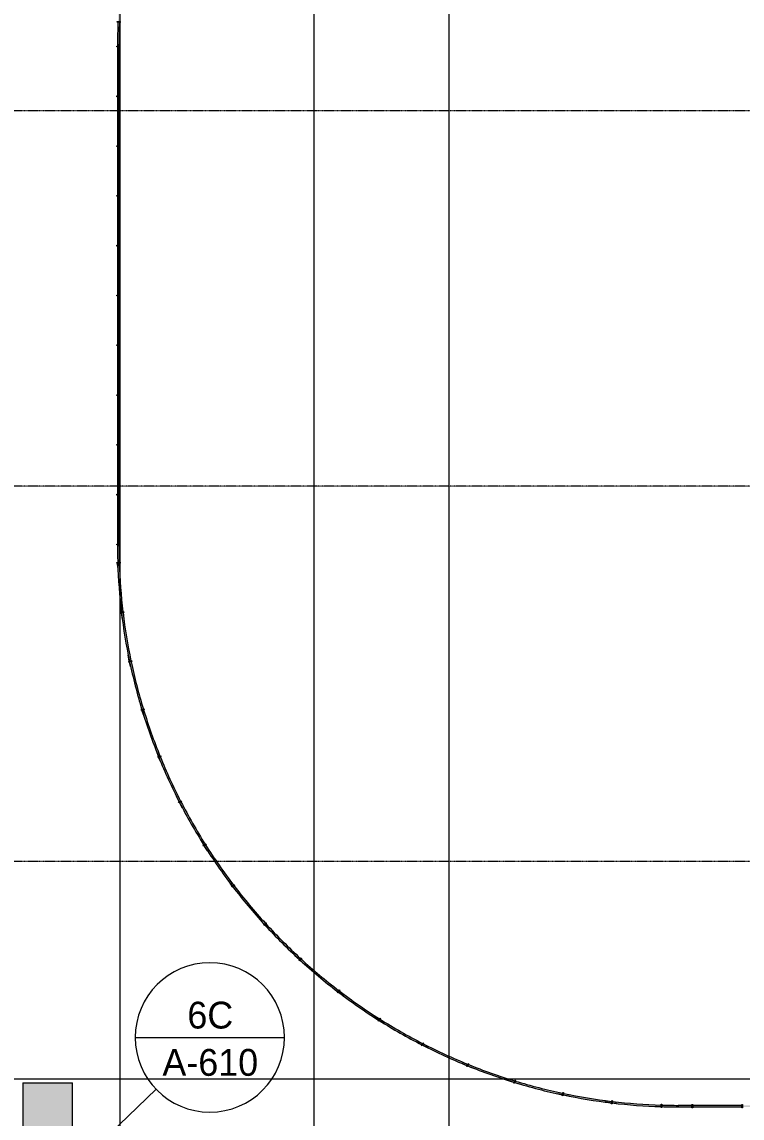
# Model space of a CAD drawing. Header units: inches. Extents: x 21290 to 26948, y -23522 to -20083.
# Drawn here: x 22811 to 23274, y -22274 to -21569 of the extents above; entities that cross this region are included whole.
import ezdxf

# ---------------------------------------------------------------- set-up
doc = ezdxf.new("R2010")
doc.units = ezdxf.units.IN
doc.header["$MEASUREMENT"] = 0
doc.linetypes.add('Grid Line 1_2_', pattern=[0.875, 0.5, -0.125, 0.125, -0.125])
for name, color, linetype, lineweight in [('A-ANNO-SYMB', 150, 'Continuous', 9), ('A-FLOR-HRAL', 11, 'Continuous', 9), ('G-ANNO-SYMB', 111, 'Continuous', 9), ('M-HVAC-DUCT', 70, 'Continuous', 9), ('S-GRID', 1, 'Continuous', 9)]:
    doc.layers.add(name, color=color, linetype=linetype, lineweight=lineweight)
doc.styles.add('Century Gothic', font='GOTHIC.TTF', dxfattribs={"height": 17.245342})

# ---------------------------------------------------------------- blocks, each defined once
blk = doc.blocks.new('Railing - 2_ x 1_2_-939656-Roof Low')
at = {"layer": 'A-FLOR-HRAL'}
blk.add_hatch(color=256, dxfattribs=at).paths.add_polyline_path([(1, -0.25), (1, 0.25), (-1, 0.17), (-1, -0.25)], flags=0)
for p, q in [((-1, 0.25), (1, 0.25)), ((-1, -0.25), (-1, 0.25)), ((1, 0.25), (1, -0.25)), ((1, -0.25), (-1, -0.25))]:
    blk.add_line(p, q, dxfattribs=at)
blk = doc.blocks.new('Railing - 2_ 8_-939652-Roof Low')
at = {"layer": 'A-FLOR-HRAL'}
h = blk.add_hatch(color=256, dxfattribs=at)
h.paths.add_polyline_path([(0.26, -15.77), (0.26, -13.06), (0.11, -15.77)], flags=0)
h.paths.add_polyline_path([(0.26, 12.88), (0.26, 15.77), (0.12, 15.75), (0.24, 13.61)], flags=0)
for p, q in [((0.26, 15.77), (0.26, 12.88)), ((0.26, -13.06), (0.26, -15.77))]:
    blk.add_line(p, q, dxfattribs=at)
blk = doc.blocks.new('Railing - 2_ 8_-V1-Roof Low')
at = {"layer": 'A-FLOR-HRAL'}
h = blk.add_hatch(color=256, dxfattribs=at)
h.paths.add_polyline_path([(0.26, -15.77), (0.2, -13.05), (0.1, -15.76)], flags=0)
h.paths.add_polyline_path([(0.26, 11.53), (0.26, 15.77), (0.11, 15.7), (0.12, 15.28)], flags=0)
for p, q in [((0.26, 15.77), (0.26, 11.53)), ((0.26, -11.64), (0.26, -15.77))]:
    blk.add_line(p, q, dxfattribs=at)
blk = doc.blocks.new('Railing - 2_ 8_-V2-Roof Low')
at = {"layer": 'A-FLOR-HRAL'}
h = blk.add_hatch(color=256, dxfattribs=at)
h.paths.add_polyline_path([(0.26, -15.77), (0.21, -14.48), (0.18, -15.77)], flags=0)
h.paths.add_polyline_path([(0.26, 12.79), (0.26, 15.77), (0.1, 15.76), (0.11, 15.65)], flags=0)
for p, q in [((0.26, 15.77), (0.26, 12.79)), ((0.26, -12.28), (0.26, -15.77))]:
    blk.add_line(p, q, dxfattribs=at)
blk = doc.blocks.new('Railing - 2_ 8_-V3-Roof Low')
at = {"layer": 'A-FLOR-HRAL'}
h = blk.add_hatch(color=256, dxfattribs=at)
h.paths.add_polyline_path([(0.26, -15.77), (0.26, -11.96), (0.1, -15.76)], flags=0)
h.paths.add_polyline_path([(0.26, 11.48), (0.26, 15.77), (0.13, 15.77), (0.17, 14.42)], flags=0)
for p, q in [((0.26, 15.77), (0.26, 11.48)), ((0.26, -11.96), (0.26, -15.77))]:
    blk.add_line(p, q, dxfattribs=at)
blk = doc.blocks.new('Railing - 2_ 8_-V4-Roof Low')
at = {"layer": 'A-FLOR-HRAL'}
h = blk.add_hatch(color=256, dxfattribs=at)
h.paths.add_polyline_path([(0.26, -15.77), (0.17, -14.74), (0.15, -15.77)], flags=0)
h.paths.add_polyline_path([(0.26, 12.28), (0.26, 15.77), (0.1, 15.76), (0.11, 15.54)], flags=0)
for p, q in [((0.26, 15.77), (0.26, 12.28)), ((0.26, -11.64), (0.26, -15.77))]:
    blk.add_line(p, q, dxfattribs=at)
blk = doc.blocks.new('Railing - 2_ 8_-V5-Roof Low')
at = {"layer": 'A-FLOR-HRAL'}
h = blk.add_hatch(color=256, dxfattribs=at)
h.paths.add_polyline_path([(0.26, -15.77), (0.26, -12.4), (0.1, -15.76)], flags=0)
h.paths.add_polyline_path([(0.26, 11.75), (0.17, 15.77), (0.15, 15.77), (0.2, 13.92)], flags=0)
for p, q in [((0.26, 15.77), (0.26, 11.75)), ((0.26, -12.4), (0.26, -15.77))]:
    blk.add_line(p, q, dxfattribs=at)
blk = doc.blocks.new('Railing - 2_ 8_-V6-Roof Low')
at = {"layer": 'A-FLOR-HRAL'}
h = blk.add_hatch(color=256, dxfattribs=at)
h.paths.add_polyline_path([(0.26, -15.77), (0.26, -11.47), (0.12, -15.77)], flags=0)
h.paths.add_polyline_path([(0.26, 11.87), (0.26, 15.77), (0.1, 15.76), (0.19, 13.5)], flags=0)
for p, q in [((0.26, 15.77), (0.26, 11.87)), ((0.26, -11.47), (0.26, -15.77))]:
    blk.add_line(p, q, dxfattribs=at)
blk = doc.blocks.new('Railing - 2_ 8_-V7-Roof Low')
at = {"layer": 'A-FLOR-HRAL'}
h = blk.add_hatch(color=256, dxfattribs=at)
h.paths.add_polyline_path([(0.26, -15.77), (0.23, -13.38), (0.11, -15.77)], flags=0)
h.paths.add_polyline_path([(0.26, 12.55), (0.26, 15.77), (0.13, 15.77), (0.25, 12.78)], flags=0)
for p, q in [((0.26, 15.77), (0.26, 12.55)), ((0.26, -12.92), (0.26, -15.77))]:
    blk.add_line(p, q, dxfattribs=at)
blk = doc.blocks.new('Railing - 2_ 8_-V8-Roof Low')
at = {"layer": 'A-FLOR-HRAL'}
h = blk.add_hatch(color=256, dxfattribs=at)
h.paths.add_polyline_path([(0.26, -15.77), (0.26, -11.58), (0.1, -15.76)], flags=0)
h.paths.add_polyline_path([(0.26, 11.58), (0.26, 15.77), (0.1, 15.76), (0.16, 14.2)], flags=0)
for p, q in [((0.26, 15.77), (0.26, 11.58)), ((0.26, -11.58), (0.26, -15.77))]:
    blk.add_line(p, q, dxfattribs=at)
blk = doc.blocks.new('Railing - 2_ 8_-V9-Roof Low')
at = {"layer": 'A-FLOR-HRAL'}
h = blk.add_hatch(color=256, dxfattribs=at)
h.paths.add_polyline_path([(0.26, -15.77), (0.18, -14.8), (0.13, -15.77)], flags=0)
h.paths.add_polyline_path([(0.26, 12.92), (0.26, 15.77), (0.11, 15.77), (0.23, 13.38)], flags=0)
for p, q in [((0.26, 15.77), (0.26, 12.92)), ((0.26, -12.55), (0.26, -15.77))]:
    blk.add_line(p, q, dxfattribs=at)
blk = doc.blocks.new('Railing - 2_ 8_-V10-Roof Low')
at = {"layer": 'A-FLOR-HRAL'}
h = blk.add_hatch(color=256, dxfattribs=at)
h.paths.add_polyline_path([(0.26, -15.77), (0.26, -11.87), (0.1, -15.76)], flags=0)
h.paths.add_polyline_path([(0.26, 11.47), (0.26, 15.77), (0.12, 15.77), (0.16, 14.66)], flags=0)
for p, q in [((0.26, 15.77), (0.26, 11.47)), ((0.26, -11.87), (0.26, -15.77))]:
    blk.add_line(p, q, dxfattribs=at)
blk = doc.blocks.new('Railing - 2_ 8_-V11-Roof Low')
at = {"layer": 'A-FLOR-HRAL'}
h = blk.add_hatch(color=256, dxfattribs=at)
h.paths.add_polyline_path([(0.26, -15.77), (0.2, -13.92), (0.17, -15.77)], flags=0)
h.paths.add_polyline_path([(0.26, 12.4), (0.26, 15.77), (0.1, 15.76), (0.14, 14.85)], flags=0)
for p, q in [((0.26, 15.77), (0.26, 12.4)), ((0.26, -11.75), (0.26, -15.77))]:
    blk.add_line(p, q, dxfattribs=at)
blk = doc.blocks.new('Railing - 2_ 8_-V12-Roof Low')
at = {"layer": 'A-FLOR-HRAL'}
h = blk.add_hatch(color=256, dxfattribs=at)
h.paths.add_polyline_path([(0.26, -15.77), (0.26, -12.28), (0.1, -15.76)], flags=0)
h.paths.add_polyline_path([(0.26, 11.64), (0.26, 15.77), (0.15, 15.73), (0.17, 15.01)], flags=0)
for p, q in [((0.26, 15.77), (0.26, 11.64)), ((0.26, -12.28), (0.26, -15.77))]:
    blk.add_line(p, q, dxfattribs=at)
blk = doc.blocks.new('Railing - 2_ 8_-V13-Roof Low')
at = {"layer": 'A-FLOR-HRAL'}
h = blk.add_hatch(color=256, dxfattribs=at)
h.paths.add_polyline_path([(0.26, -15.77), (0.26, -11.48), (0.13, -15.77)], flags=0)
h.paths.add_polyline_path([(0.26, 11.96), (0.26, 15.77), (0.1, 15.76), (0.12, 15.18)], flags=0)
for p, q in [((0.26, 15.77), (0.26, 11.96)), ((0.26, -11.48), (0.26, -15.77))]:
    blk.add_line(p, q, dxfattribs=at)
blk = doc.blocks.new('Railing - 2_ 8_-V14-Roof Low')
at = {"layer": 'A-FLOR-HRAL'}
h = blk.add_hatch(color=256, dxfattribs=at)
h.paths.add_polyline_path([(0.26, -15.77), (0.26, -12.79), (0.1, -15.76)], flags=0)
h.paths.add_polyline_path([(0.26, 12.28), (0.18, 15.77), (0.13, 15.77), (0.22, 14.18)], flags=0)
for p, q in [((0.26, 15.77), (0.26, 12.28)), ((0.26, -12.79), (0.26, -15.77))]:
    blk.add_line(p, q, dxfattribs=at)
blk = doc.blocks.new('Railing - 2_ 8_-V15-Roof Low')
at = {"layer": 'A-FLOR-HRAL'}
h = blk.add_hatch(color=256, dxfattribs=at)
h.paths.add_polyline_path([(0.26, -15.77), (0.26, -11.53), (0.11, -15.77)], flags=0)
h.paths.add_polyline_path([(0.26, 11.64), (0.26, 15.77), (0.1, 15.76), (0.25, 11.94)], flags=0)
for p, q in [((0.26, 15.77), (0.26, 11.64)), ((0.26, -11.53), (0.26, -15.77))]:
    blk.add_line(p, q, dxfattribs=at)
blk = doc.blocks.new('Railing - 2_ 8_-V16-Roof Low')
at = {"layer": 'A-FLOR-HRAL'}
h = blk.add_hatch(color=256, dxfattribs=at)
h.paths.add_polyline_path([(0.26, -15.77), (0.24, -13.64), (0.12, -15.77)], flags=0)
h.paths.add_polyline_path([(0.26, 13.06), (0.26, 15.77), (0.11, 15.77), (0.12, 15.59)], flags=0)
for p, q in [((0.26, 15.77), (0.26, 13.06)), ((0.26, -12.88), (0.26, -15.77))]:
    blk.add_line(p, q, dxfattribs=at)
blk = doc.blocks.new('Railing - Railing-939582-Roof Low')
at = {"layer": 'A-FLOR-HRAL'}
h = blk.add_hatch(color=256, dxfattribs=at)
h.paths.add_polyline_path([(22872.76, -21584.05), (22873.76, -21584.05), (22873.98, -21569.49), (22873.07, -21569.52), (22873, -21570.7)], flags=0)
h.paths.add_polyline_path([(22874.1, -21569), (22874.74, -21557.41), (22875.98, -21544.13), (22876.82, -21537.68), (22875.83, -21537.55), (22874.98, -21544.08), (22873.74, -21557.37), (22873.1, -21568.96), (22873.97, -21568.99)], flags=0)
h.paths.add_polyline_path([(22876.89, -21537.18), (22877.71, -21530.91), (22879.92, -21517.76), (22882.31, -21506.21), (22881.33, -21505.99), (22878.92, -21517.67), (22876.7, -21530.84), (22875.89, -21537.05), (22876.36, -21537.11)], flags=0)
h.paths.add_polyline_path([(22882.41, -21505.72), (22882.62, -21504.7), (22885.81, -21491.75), (22889.47, -21478.93), (22890.63, -21475.37), (22889.68, -21475.07), (22888.46, -21478.79), (22884.8, -21491.63), (22881.43, -21505.5), (22881.5, -21505.52)], flags=0)
h.paths.add_polyline_path([(22890.78, -21474.89), (22893.61, -21466.25), (22898.21, -21453.73), (22901.63, -21445.39), (22900.71, -21445), (22897.2, -21453.56), (22892.6, -21466.1), (22889.83, -21474.59), (22890.48, -21474.8)], flags=0)
h.paths.add_polyline_path([(22901.82, -21444.92), (22903.27, -21441.4), (22908.79, -21429.26), (22915.15, -21416.44), (22914.34, -21416.01), (22913.74, -21417.11), (22907.78, -21429.05), (22902.24, -21441.27), (22900.9, -21444.54), (22901.15, -21444.64)], flags=0)
h.paths.add_polyline_path([(22915.46, -21416.04), (22921.16, -21405.63), (22927.99, -21394.18), (22931.39, -21388.93), (22930.55, -21388.39), (22926.97, -21393.92), (22919.15, -21407.2), (22914.58, -21415.57), (22915.36, -21415.98)], flags=0)
h.paths.add_polyline_path([(22931.66, -21388.51), (22935.24, -21382.99), (22942.9, -21372.07), (22949.88, -21362.88), (22949.08, -21362.26), (22941.88, -21371.77), (22934.22, -21382.71), (22930.82, -21387.97), (22931.22, -21388.23)], flags=0)
h.paths.add_polyline_path([(22950.18, -21362.48), (22950.96, -21361.45), (22959.41, -21351.14), (22969.51, -21339.8), (22970.64, -21338.61), (22969.92, -21337.93), (22967.22, -21340.77), (22958.39, -21350.79), (22949.39, -21361.87), (22949.44, -21361.91)], flags=0)
h.paths.add_polyline_path([(22970.99, -21338.25), (22977.43, -21331.48), (22986.97, -21322.16), (22993.47, -21316.28), (22992.8, -21315.53), (22985.95, -21321.75), (22976.41, -21331.09), (22970.26, -21337.57), (22970.76, -21338.04)], flags=0)
h.paths.add_polyline_path([(22993.84, -21315.94), (22996.86, -21313.21), (23007.06, -21304.63), (23018.13, -21295.97), (23017.57, -21295.22), (23016.56, -21295.95), (23006.04, -21304.17), (22994.14, -21314.31), (22993.17, -21315.19), (22993.36, -21315.4)], flags=0)
h.paths.add_polyline_path([(23018.57, -21295.72), (23028.4, -21288.63), (23039.49, -21281.24), (23044.61, -21278.1), (23044.09, -21277.25), (23038.48, -21280.7), (23027.38, -21288.12), (23017.98, -21294.92), (23018.51, -21295.64)], flags=0)
h.paths.add_polyline_path([(23045.04, -21277.84), (23050.86, -21274.26), (23062.47, -21267.71), (23072.5, -21262.53), (23072.05, -21261.63), (23061.46, -21267.12), (23049.85, -21273.7), (23044.51, -21276.98), (23044.77, -21277.4)], flags=0)
h.paths.add_polyline_path([(23072.95, -21262.3), (23074.32, -21261.59), (23086.39, -21255.92), (23085.39, -21255.27), (23072.5, -21261.4), (23072.53, -21261.46)], flags=0)
h = blk.add_hatch(color=256, dxfattribs=at)
h.paths.add_polyline_path([(22873.76, -21906.05), (22873.76, -21905.3), (22872.76, -21905.3), (22872.76, -21906.05)], flags=0)
h.paths.add_polyline_path([(22873.76, -21904.8), (22873.76, -21873.3), (22872.76, -21873.3), (22872.76, -21904.8)], flags=0)
h.paths.add_polyline_path([(22873.76, -21872.8), (22873.76, -21841.3), (22872.76, -21841.3), (22872.76, -21872.8)], flags=0)
h.paths.add_polyline_path([(22872.76, -21840.8), (22873.76, -21840.8), (22873.76, -21809.3), (22872.76, -21809.3)], flags=0)
h.paths.add_polyline_path([(22872.76, -21808.8), (22873.76, -21808.8), (22873.76, -21777.3), (22872.76, -21777.3), (22872.76, -21794.54)], flags=0)
h.paths.add_polyline_path([(22873.76, -21776.8), (22873.76, -21745.3), (22872.76, -21745.3), (22872.76, -21776.8)], flags=0)
h.paths.add_polyline_path([(22873.76, -21744.8), (22873.76, -21713.3), (22872.76, -21713.3), (22872.76, -21744.8)], flags=0)
h.paths.add_polyline_path([(22873.76, -21712.8), (22873.76, -21681.3), (22872.76, -21681.3), (22872.76, -21712.8)], flags=0)
h.paths.add_polyline_path([(22873.76, -21680.8), (22873.76, -21649.3), (22872.76, -21649.3), (22872.76, -21680.8)], flags=0)
h.paths.add_polyline_path([(22873.76, -21648.8), (22873.76, -21617.3), (22872.76, -21617.3), (22872.76, -21648.8)], flags=0)
h.paths.add_polyline_path([(22873.76, -21616.8), (22873.76, -21585.3), (22872.76, -21585.3), (22872.76, -21616.8)], flags=0)
h.paths.add_polyline_path([(22872.76, -21584.8), (22873.76, -21584.8), (22873.76, -21584.05), (22872.76, -21584.05)], flags=0)
h = blk.add_hatch(color=256, dxfattribs=at)
h.paths.add_polyline_path([(23233.26, -22266.55), (23233.26, -22265.55), (23222.78, -22265.36), (23222.79, -22266.36)], flags=0)
h.paths.add_polyline_path([(23222.25, -22266.35), (23222.23, -22265.35), (23220.13, -22265.31), (23207.01, -22264.59), (23193.94, -22263.4), (23190.93, -22263.01), (23190.81, -22264), (23193.83, -22264.39), (23206.94, -22265.59), (23222.23, -22266.35)], flags=0)
h.paths.add_polyline_path([(23190.31, -22263.94), (23190.43, -22262.95), (23180.91, -22261.72), (23166.85, -22259.35), (23159.41, -22257.83), (23159.2, -22258.81), (23167.78, -22260.56), (23180.77, -22262.71), (23190.25, -22263.93)], flags=0)
h.paths.add_polyline_path([(23158.71, -22258.71), (23158.92, -22257.73), (23155.09, -22256.95), (23142.33, -22253.86), (23128.43, -22250.01), (23128.17, -22250.87), (23129.4, -22251.27), (23142.07, -22254.83), (23154.87, -22257.93), (23158.6, -22258.69)], flags=0)
h.paths.add_polyline_path([(23127.69, -22250.72), (23127.98, -22249.76), (23117.18, -22246.3), (23104.83, -22241.83), (23098.36, -22239.22), (23097.99, -22240.15), (23104.47, -22242.77), (23116.86, -22247.24), (23127.54, -22250.67)], flags=0)
h.paths.add_polyline_path([(23097.52, -22239.96), (23097.9, -22239.03), (23092.65, -22236.92), (23080.66, -22231.56), (23069.3, -22225.98), (23068.84, -22226.87), (23080.24, -22232.47), (23092.26, -22237.84), (23097.31, -22239.88)], flags=0)
h.paths.add_polyline_path([(23068.39, -22226.65), (23068.85, -22225.76), (23057.31, -22219.55), (23045.98, -22212.92), (23041.57, -22210.12), (23041.04, -22210.96), (23045.46, -22213.77), (23056.82, -22220.43), (23068.16, -22226.52)], flags=0)
h.paths.add_polyline_path([(23040.61, -22210.7), (23041.15, -22209.85), (23034.89, -22205.88), (23024.08, -22198.43), (23015.32, -22191.92), (23014.71, -22192.71), (23023.5, -22199.24), (23034.34, -22206.71), (23040.32, -22210.51)], flags=0)
h.paths.add_polyline_path([(23014.31, -22192.42), (23014.92, -22191.62), (23013.54, -22190.6), (23002.71, -22181.88), (22993.35, -22173.8), (22990.81, -22171.44), (22990.14, -22172.17), (22992.69, -22174.54), (23002.65, -22183.15), (23013.99, -22192.18)], flags=0)
h.paths.add_polyline_path([(22989.77, -22171.83), (22990.45, -22171.09), (22983.74, -22164.86), (22974.45, -22155.57), (22968.21, -22148.86), (22967.48, -22149.54), (22973.73, -22156.27), (22983.04, -22165.58), (22989.4, -22171.49)], flags=0)
h.paths.add_polyline_path([(22967.14, -22149.17), (22967.87, -22148.5), (22965.51, -22145.95), (22956.93, -22136.02), (22947.69, -22124.39), (22946.89, -22125), (22947.92, -22126.38), (22956.16, -22136.65), (22964.77, -22146.62), (22966.73, -22148.74)], flags=0)
h.paths.add_polyline_path([(22946.59, -22124.6), (22947.39, -22123.99), (22940.88, -22115.23), (22933.43, -22104.41), (22929.46, -22098.16), (22928.61, -22098.69), (22932.6, -22104.97), (22940.06, -22115.81), (22946.17, -22124.02)], flags=0)
h.paths.add_polyline_path([(22928.35, -22098.27), (22929.19, -22097.74), (22926.39, -22093.33), (22919.75, -22082), (22913.55, -22070.46), (22912.66, -22070.92), (22918.88, -22082.49), (22925.54, -22093.85), (22927.87, -22097.53)], flags=0)
h.paths.add_polyline_path([(22912.44, -22070.47), (22913.33, -22070.01), (22907.75, -22058.64), (22902.39, -22046.65), (22900.27, -22041.41), (22899.35, -22041.78), (22901.47, -22047.05), (22906.84, -22059.07), (22912.11, -22069.79)], flags=0)
h.paths.add_polyline_path([(22899.16, -22041.32), (22900.09, -22040.94), (22897.48, -22034.48), (22893.01, -22022.13), (22889.54, -22011.32), (22888.59, -22011.62), (22892.06, -22022.45), (22896.54, -22034.83), (22898.94, -22040.78)], flags=0)
h.paths.add_polyline_path([(22888.43, -22011.14), (22889.39, -22010.85), (22889, -22009.62), (22885.45, -21996.98), (22882.02, -21982.55), (22881.58, -21980.39), (22880.6, -21980.6), (22881.38, -21984.44), (22884.48, -21997.24), (22888.3, -22010.71)], flags=0)
h.paths.add_polyline_path([(22880.5, -21980.11), (22881.48, -21979.9), (22879.74, -21971.35), (22877.59, -21958.4), (22876.36, -21948.88), (22875.38, -21949.06), (22876.6, -21958.54), (22878.75, -21971.53), (22880.44, -21979.81)], flags=0)
h.paths.add_polyline_path([(22875.31, -21948.5), (22876.29, -21948.33), (22875.91, -21945.37), (22874.71, -21932.29), (22873.96, -21917.03), (22872.96, -21917.07), (22873, -21919.22), (22873.72, -21932.37), (22874.92, -21945.48), (22875.28, -21948.33)], flags=0)
h.paths.add_polyline_path([(22872.95, -21916.56), (22873.95, -21916.51), (22873.76, -21906.05), (22872.76, -21906.05), (22872.95, -21916.51)], flags=0)
h = blk.add_hatch(color=256, dxfattribs=at)
h.paths.add_polyline_path([(23722.07, -22266.55), (23722.07, -22265.55), (23690.57, -22265.55), (23690.57, -22266.55), (23696.82, -22266.55)], flags=0)
h.paths.add_polyline_path([(23242.07, -22266.55), (23242.07, -22265.55), (23233.26, -22265.55), (23233.26, -22266.55)], flags=0)
h.paths.add_polyline_path([(24243.39, -22266.55), (24243.39, -22265.55), (24234.57, -22265.55), (24234.57, -22266.55)], flags=0)
h.paths.add_polyline_path([(23242.57, -22266.55), (23274.07, -22266.55), (23274.07, -22265.55), (23242.57, -22265.55)], flags=0)
h.paths.add_polyline_path([(24234.07, -22266.55), (24234.07, -22265.55), (24202.57, -22265.55), (24202.57, -22266.55)], flags=0)
h.paths.add_polyline_path([(23274.57, -22266.55), (23306.07, -22266.55), (23306.07, -22265.55), (23274.57, -22265.55)], flags=0)
h.paths.add_polyline_path([(24202.07, -22266.55), (24202.07, -22265.55), (24170.57, -22265.55), (24170.57, -22266.55)], flags=0)
h.paths.add_polyline_path([(23306.57, -22266.55), (23338.07, -22266.55), (23338.07, -22265.55), (23306.57, -22265.55)], flags=0)
h.paths.add_polyline_path([(24170.07, -22266.55), (24170.07, -22265.55), (24138.57, -22265.55), (24138.57, -22266.55)], flags=0)
h.paths.add_polyline_path([(24138.07, -22266.55), (24138.07, -22265.55), (24106.57, -22265.55), (24106.57, -22266.55), (24117.93, -22266.55)], flags=0)
h.paths.add_polyline_path([(23338.57, -22266.55), (23370.07, -22266.55), (23370.07, -22265.55), (23338.57, -22265.55)], flags=0)
h.paths.add_polyline_path([(23370.57, -22266.55), (23402.07, -22266.55), (23402.07, -22265.55), (23370.57, -22265.55)], flags=0)
h.paths.add_polyline_path([(24106.07, -22266.55), (24106.07, -22265.55), (24074.57, -22265.55), (24074.57, -22266.55)], flags=0)
h.paths.add_polyline_path([(23402.57, -22266.55), (23434.07, -22266.55), (23434.07, -22265.55), (23402.57, -22265.55)], flags=0)
h.paths.add_polyline_path([(24074.07, -22266.55), (24074.07, -22265.55), (24042.57, -22265.55), (24042.57, -22266.55)], flags=0)
h.paths.add_polyline_path([(23434.57, -22266.55), (23466.07, -22266.55), (23466.07, -22265.55), (23434.57, -22265.55)], flags=0)
h.paths.add_polyline_path([(24042.07, -22266.55), (24042.07, -22265.55), (24010.57, -22265.55), (24010.57, -22266.55)], flags=0)
h.paths.add_polyline_path([(23466.57, -22266.55), (23498.07, -22266.55), (23498.07, -22265.55), (23466.57, -22265.55)], flags=0)
h.paths.add_polyline_path([(24010.07, -22266.55), (24010.07, -22265.55), (23978.57, -22265.55), (23978.57, -22266.55)], flags=0)
h.paths.add_polyline_path([(23498.57, -22266.55), (23530.07, -22266.55), (23530.07, -22265.55), (23498.57, -22265.55)], flags=0)
h.paths.add_polyline_path([(23978.07, -22266.55), (23978.07, -22265.55), (23946.57, -22265.55), (23946.57, -22266.55)], flags=0)
h.paths.add_polyline_path([(23530.57, -22266.55), (23562.07, -22266.55), (23562.07, -22265.55), (23530.57, -22265.55)], flags=0)
h.paths.add_polyline_path([(23946.07, -22266.55), (23946.07, -22265.55), (23914.57, -22265.55), (23914.57, -22266.55)], flags=0)
h.paths.add_polyline_path([(23914.07, -22266.55), (23914.07, -22265.55), (23882.57, -22265.55), (23882.57, -22266.55)], flags=0)
h.paths.add_polyline_path([(23562.57, -22266.55), (23594.07, -22266.55), (23594.07, -22265.55), (23562.57, -22265.55)], flags=0)
h.paths.add_polyline_path([(23882.07, -22266.55), (23882.07, -22265.55), (23850.57, -22265.55), (23850.57, -22266.55)], flags=0)
h.paths.add_polyline_path([(23850.07, -22266.55), (23850.07, -22265.55), (23818.57, -22265.55), (23818.57, -22266.55), (23837.19, -22266.55)], flags=0)
h.paths.add_polyline_path([(23594.57, -22266.55), (23626.07, -22266.55), (23626.07, -22265.55), (23594.57, -22265.55)], flags=0)
h.paths.add_polyline_path([(23626.57, -22266.55), (23658.07, -22266.55), (23658.07, -22265.55), (23626.57, -22265.55)], flags=0)
h.paths.add_polyline_path([(23658.57, -22266.55), (23690.07, -22266.55), (23690.07, -22265.55), (23658.57, -22265.55)], flags=0)
h.paths.add_polyline_path([(23818.07, -22266.55), (23818.07, -22265.55), (23786.57, -22265.55), (23786.57, -22266.55)], flags=0)
h.paths.add_polyline_path([(23786.07, -22266.55), (23786.07, -22265.55), (23754.57, -22265.55), (23754.57, -22266.55)], flags=0)
h.paths.add_polyline_path([(23722.57, -22266.55), (23754.07, -22266.55), (23754.07, -22265.55), (23722.57, -22265.55)], flags=0)
for p, q in [((22873.76, -21584.05), (22872.76, -21584.05)), ((22872.76, -21584.05), (22872.76, -21584.8)), ((22872.76, -21585.3), (22872.76, -21616.8)), ((22873.76, -21584.8), (22873.76, -21584.05)), ((22873.76, -21616.8), (22873.76, -21585.3)), ((22872.76, -21617.3), (22872.76, -21648.8)), ((22873.76, -21648.8), (22873.76, -21617.3)), ((22872.76, -21649.3), (22872.76, -21680.8)), ((22873.76, -21680.8), (22873.76, -21649.3)), ((22872.76, -21681.3), (22872.76, -21712.8)), ((22873.76, -21712.8), (22873.76, -21681.3)), ((22872.76, -21713.3), (22872.76, -21744.8)), ((22873.76, -21744.8), (22873.76, -21713.3)), ((22872.76, -21745.3), (22872.76, -21776.8)), ((22873.76, -21776.8), (22873.76, -21745.3)), ((22872.76, -21777.3), (22872.76, -21808.8)), ((22873.76, -21808.8), (22873.76, -21777.3)), ((22872.76, -21809.3), (22872.76, -21840.8)), ((22873.76, -21840.8), (22873.76, -21809.3)), ((22872.76, -21841.3), (22872.76, -21872.8)), ((22873.76, -21872.8), (22873.76, -21841.3)), ((22872.76, -21873.3), (22872.76, -21904.8)), ((22873.76, -21904.8), (22873.76, -21873.3)), ((22872.76, -21905.3), (22872.76, -21906.05)), ((22873.76, -21906.05), (22872.76, -21906.05)), ((22873.76, -21906.05), (22873.76, -21905.3)), ((23242.07, -22265.55), (23233.26, -22265.55)), ((23233.26, -22265.55), (23233.26, -22266.55)), ((23233.26, -22266.55), (23242.07, -22266.55)), ((23274.07, -22265.55), (23242.57, -22265.55)), ((23242.57, -22266.55), (23274.07, -22266.55))]:
    blk.add_line(p, q, dxfattribs=at)
for centre, radius, start, end in [((23233.26, -21584.05), 360.5, 177.67939, 180), ((23233.26, -21584.05), 359.5, 177.6795, 180), ((23233.26, -21906.05), 360.5, 180, 181.67007), ((23233.26, -21906.05), 359.5, 180, 181.66996), ((23233.26, -21906.05), 360.5, 181.74955, 186.76312), ((23233.26, -21906.05), 359.5, 181.74966, 186.76301), ((23233.26, -21906.05), 360.5, 186.84259, 191.856), ((23233.26, -21906.05), 359.5, 186.84271, 191.85589), ((23233.26, -21906.05), 360.5, 191.93547, 196.94903), ((23233.26, -21906.05), 359.5, 191.93558, 196.94892), ((23233.26, -21906.05), 360.5, 197.02851, 202.04194), ((23233.26, -21906.05), 359.5, 197.02862, 202.04183), ((23233.26, -21906.05), 360.5, 202.12141, 207.1349), ((23233.26, -21906.05), 359.5, 202.12152, 207.13479), ((23233.26, -21906.05), 360.5, 207.21438, 212.22789), ((23233.26, -21906.05), 359.5, 207.21449, 212.22778), ((23233.26, -21906.05), 360.5, 212.30736, 217.32078), ((23233.26, -21906.05), 359.5, 212.30747, 217.32067), ((23233.26, -21906.05), 360.5, 217.40026, 222.41382), ((23233.26, -21906.05), 359.5, 217.40037, 222.41371), ((23233.26, -21906.05), 360.5, 222.4933, 227.5067), ((23233.26, -21906.05), 359.5, 222.49341, 227.50659), ((23233.26, -21906.05), 360.5, 227.58618, 232.59974), ((23233.26, -21906.05), 359.5, 227.58629, 232.59963), ((23233.26, -21906.05), 359.5, 232.67933, 237.69253), ((23233.26, -21906.05), 360.5, 232.67922, 237.69264), ((23233.26, -21906.05), 360.5, 237.77211, 242.78562), ((23233.26, -21906.05), 359.5, 237.77222, 242.78551), ((23233.26, -21906.05), 360.5, 242.8651, 247.87859), ((23233.26, -21906.05), 359.5, 242.86521, 247.87848), ((23233.26, -21906.05), 360.5, 247.95806, 252.97149), ((23233.26, -21906.05), 359.5, 247.95817, 252.97138), ((23233.26, -21906.05), 360.5, 253.05097, 258.06453), ((23233.26, -21906.05), 359.5, 253.05108, 258.06442), ((23233.26, -21906.05), 360.5, 258.144, 263.15741), ((23233.26, -21906.05), 359.5, 258.14411, 263.15729), ((23233.26, -21906.05), 360.5, 263.23688, 268.25045), ((23233.26, -21906.05), 359.5, 263.23699, 268.25034), ((23233.26, -21906.05), 360.5, 268.32993, 270), ((23233.26, -21906.05), 359.5, 268.33004, 270)]:
    blk.add_arc(centre, radius, start, end, dxfattribs=at)
for name, p, rotation in [('Railing - 2_ x 1_2_-939656-Roof Low', (22873.56, -21569.23), 177.6396869746515), ('Railing - 2_ x 1_2_-939656-Roof Low', (22873.26, -21585.05), 180), ('Railing - 2_ x 1_2_-939656-Roof Low', (22873.26, -21617.05), 180), ('Railing - 2_ x 1_2_-939656-Roof Low', (22873.26, -21649.05), 180), ('Railing - 2_ x 1_2_-939656-Roof Low', (22873.26, -21681.05), 180), ('Railing - 2_ x 1_2_-939656-Roof Low', (22873.26, -21713.05), 180), ('Railing - 2_ x 1_2_-939656-Roof Low', (22873.26, -21745.05), 180), ('Railing - 2_ x 1_2_-939656-Roof Low', (22873.26, -21777.05), 180), ('Railing - 2_ x 1_2_-939656-Roof Low', (22873.26, -21809.05), 180), ('Railing - 2_ x 1_2_-939656-Roof Low', (22873.26, -21841.05), 180), ('Railing - 2_ x 1_2_-939656-Roof Low', (22873.26, -21873.05), 180), ('Railing - 2_ x 1_2_-939656-Roof Low', (22873.26, -21905.05), 180), ('Railing - 2_ x 1_2_-939656-Roof Low', (22873.42, -21916.79), 181.7098554790049), ('Railing - 2_ 8_-V16-Roof Low', (22874.25, -21932.77), 184.2563345684753), ('Railing - 2_ x 1_2_-939656-Roof Low', (22875.79, -21948.7), 186.8028136579457), ('Railing - 2_ 8_-V15-Roof Low', (22878.04, -21964.54), 189.3492927474159), ('Railing - 2_ x 1_2_-939656-Roof Low', (22880.99, -21980.26), 191.8957718368863), ('Railing - 2_ 8_-V14-Roof Low', (22884.63, -21995.84), 194.4422509263565), ('Railing - 2_ x 1_2_-939656-Roof Low', (22888.97, -22011.24), 196.988730015827), ('Railing - 2_ 8_-V13-Roof Low', (22893.98, -22026.43), 199.5352091052973), ('Railing - 2_ x 1_2_-939656-Roof Low', (22899.66, -22041.39), 202.0816881947677), ('Railing - 2_ 8_-V12-Roof Low', (22906, -22056.07), 204.6281672842379), ('Railing - 2_ x 1_2_-939656-Roof Low', (22912.99, -22070.47), 207.1746463737083), ('Railing - 2_ 8_-V11-Roof Low', (22920.61, -22084.53), 209.7211254631785), ('Railing - 2_ x 1_2_-939656-Roof Low', (22928.85, -22098.25), 212.2676045526489), ('Railing - 2_ 8_-V10-Roof Low', (22937.69, -22111.58), 214.8140836421192), ('Railing - 2_ x 1_2_-939656-Roof Low', (22947.12, -22124.51), 217.3605627315896), ('Railing - 2_ 8_-V9-Roof Low', (22957.1, -22137.01), 219.9070418210599), ('Railing - 2_ x 1_2_-939656-Roof Low', (22967.64, -22149.05), 222.4535209105302), ('Railing - 2_ 8_-V8-Roof Low', (22978.7, -22160.61), 225.0000000000006), ('Railing - 2_ x 1_2_-939656-Roof Low', (22990.26, -22171.67), 227.546479089471), ('Railing - 2_ 8_-V7-Roof Low', (23002.3, -22182.2), 230.0929581789412), ('Railing - 2_ x 1_2_-939656-Roof Low', (23014.8, -22192.19), 232.6394372684115), ('Railing - 2_ 8_-V6-Roof Low', (23027.73, -22201.62), 235.1859163578818), ('Railing - 2_ x 1_2_-939656-Roof Low', (23041.06, -22210.46), 237.7323954473521), ('Railing - 2_ 8_-V5-Roof Low', (23054.78, -22218.69), 240.2788745368226), ('Railing - 2_ x 1_2_-939656-Roof Low', (23068.84, -22226.32), 242.8253536262929), ('Railing - 2_ 8_-V4-Roof Low', (23083.23, -22233.3), 245.3718327157631), ('Railing - 2_ x 1_2_-939656-Roof Low', (23097.92, -22239.65), 247.9183118052335), ('Railing - 2_ 8_-V3-Roof Low', (23112.88, -22245.33), 250.4647908947038), ('Railing - 2_ x 1_2_-939656-Roof Low', (23128.07, -22250.34), 253.0112699841742), ('Railing - 2_ 8_-V2-Roof Low', (23143.47, -22254.68), 255.5577490736445), ('Railing - 2_ x 1_2_-939656-Roof Low', (23159.05, -22258.32), 258.1042281631148), ('Railing - 2_ 8_-V1-Roof Low', (23174.77, -22261.27), 260.6507072525851), ('Railing - 2_ x 1_2_-939656-Roof Low', (23190.61, -22263.52), 263.1971863420554), ('Railing - 2_ 8_-939652-Roof Low', (23206.54, -22265.06), 265.7436654315257), ('Railing - 2_ x 1_2_-939656-Roof Low', (23222.51, -22265.89), 268.290144520996), ('Railing - 2_ x 1_2_-939656-Roof Low', (23242.32, -22266.05), 270), ('Railing - 2_ x 1_2_-939656-Roof Low', (23274.32, -22266.05), 270)]:
    blk.add_blockref(name, p, dxfattribs=dict(rotation=rotation))
blk = doc.blocks.new('Round Elbow - 1_5 D-1342547-Roof Low')
at = {"layer": 'M-HVAC-DUCT'}
for points in [[(22827.89, -22315.05), (22827.89, -22251.05), (22811.89, -22251.05), (22811.91, -22299.24), (22812.19, -22302.05), (22812.98, -22304.8), (22814.03, -22307.05), (22815.9, -22309.61), (22817.71, -22311.38), (22820.23, -22313.07), (22822.42, -22314.09), (22825.11, -22314.81), (22827.22, -22314.99)], [(22827.89, -22315.05), (22830.67, -22314.81), (22833.81, -22313.88), (22835.89, -22312.91), (22838.17, -22311.31), (22840.15, -22309.34), (22841.94, -22306.63), (22842.94, -22304.48), (22843.67, -22301.53), (22843.89, -22298.08), (22843.81, -22251.05), (22827.89, -22251.05), (22827.89, -22314.81)]]:
    blk.add_hatch(color=256, dxfattribs=at).paths.add_polyline_path(points, flags=0)
for p, q in [((22811.89, -22251.05), (22827.89, -22251.05)), ((22827.89, -22251.05), (22843.89, -22251.05))]:
    blk.add_line(p, q, dxfattribs=at)
at = {"layer": 'M-HVAC-DUCT', "flags": 128}
for points in [[(22811.89, -22251.05), (22811.89, -22252.97), (22811.89, -22254.89), (22811.89, -22256.8), (22811.89, -22258.7), (22811.89, -22260.59), (22811.89, -22262.46), (22811.89, -22264.32), (22811.89, -22266.15), (22811.89, -22267.96), (22811.89, -22269.74), (22811.89, -22271.5), (22811.89, -22273.22), (22811.89, -22274.9), (22811.89, -22276.55), (22811.89, -22278.16), (22811.89, -22279.72), (22811.89, -22281.23), (22811.89, -22282.7), (22811.89, -22284.12), (22811.89, -22285.49), (22811.89, -22286.8), (22811.89, -22288.05), (22811.89, -22289.24), (22811.89, -22290.37), (22811.89, -22291.44), (22811.89, -22292.45), (22811.89, -22293.39), (22811.89, -22294.26), (22811.89, -22295.06), (22811.89, -22295.79), (22811.89, -22296.45), (22811.89, -22297.04), (22811.89, -22297.55), (22811.89, -22297.99), (22811.89, -22298.35), (22811.89, -22298.64), (22811.89, -22298.86), (22811.89, -22298.99), (22811.89, -22299.05), (22811.89, -22299.05)], [(22843.89, -22299.05), (22843.89, -22299.01), (22843.89, -22298.9), (22843.89, -22298.71), (22843.89, -22298.44), (22843.89, -22298.1), (22843.89, -22297.68), (22843.89, -22297.18), (22843.89, -22296.62), (22843.89, -22295.98), (22843.89, -22295.26), (22843.89, -22294.48), (22843.89, -22293.63), (22843.89, -22292.71), (22843.89, -22291.72), (22843.89, -22290.67), (22843.89, -22289.55), (22843.89, -22288.38), (22843.89, -22287.14), (22843.89, -22285.84), (22843.89, -22284.49), (22843.89, -22283.09), (22843.89, -22281.64), (22843.89, -22280.13), (22843.89, -22278.58), (22843.89, -22276.99), (22843.89, -22275.35), (22843.89, -22273.68), (22843.89, -22271.97), (22843.89, -22270.22), (22843.89, -22268.45), (22843.89, -22266.64), (22843.89, -22264.82), (22843.89, -22262.97), (22843.89, -22261.1), (22843.89, -22259.21), (22843.89, -22257.31), (22843.89, -22255.41), (22843.89, -22253.49), (22843.89, -22251.57), (22843.89, -22251.05)]]:
    blk.add_lwpolyline(points, dxfattribs=at)
at = {"layer": 'M-HVAC-DUCT'}
for start, end in [(180, 270), (270, 0)]:
    blk.add_arc((22827.89, -22299.05), 16, start, end, dxfattribs=at)
blk = doc.blocks.new('Floor Plan - Callout Head-19020-Roof Low')
at = {"layer": 'A-ANNO-SYMB'}
blk.add_line((-0.25, 0), (0.25, 0), dxfattribs=at)
for start, end in [(360, 180), (180, 360)]:
    blk.add_arc((0, 0), 0.25, start, end, dxfattribs=at)

msp = doc.modelspace()

# ---------------------------------------------------------------- linework, layer by layer
at = {"layer": 'A-ANNO-SYMB'}
msp.add_line((22813.23722, -22336.1415), (22897.5136, -22255.17655), dxfattribs=at)
at = {"layer": 'G-ANNO-SYMB'}
for p, q in [((22874.1556, -20822.32008), (22874.1556, -23105.1016)), ((22998.96338, -20822.32008), (22998.96338, -23105.1016)), ((26513.61515, -22248.83309), (21606.9912, -22248.83309))]:
    msp.add_line(p, q, dxfattribs=at)
at = {"layer": 'S-GRID', "linetype": 'Grid Line 1_2_'}
for p, q in [((23085.89023, -23275.7461), (23085.89023, -20181.85575)), ((23085.89023, -23395.7461), (23085.89023, -20301.85575)), ((26557.32365, -21626.30281), (21423.73698, -21626.30281)), ((26557.32365, -21626.30281), (21423.73698, -21626.30281)), ((26557.32365, -21867.55281), (21423.73698, -21867.55281)), ((26557.32365, -21867.55281), (21423.73698, -21867.55281)), ((26557.32365, -22108.80281), (21423.73698, -22108.80281)), ((26557.32365, -22108.80281), (21423.73698, -22108.80281))]:
    msp.add_line(p, q, dxfattribs=at)

# ---------------------------------------------------------------- block references
at = {"layer": 'A-ANNO-SYMB', "xscale": 191.9999999999999, "yscale": 191.9999999999999, "zscale": 191.9999999999999}
msp.add_blockref('Floor Plan - Callout Head-19020-Roof Low', (22932.12796, -22221.92228), dxfattribs=at)
at = {"layer": 'A-FLOR-HRAL'}
msp.add_blockref('Railing - Railing-939582-Roof Low', (0, 0), dxfattribs=at)
at = {"layer": 'M-HVAC-DUCT'}
msp.add_blockref('Round Elbow - 1_5 D-1342547-Roof Low', (0, 0), dxfattribs=at)

# ---------------------------------------------------------------- texts
at = {"layer": 'A-ANNO-SYMB', "char_height": 17.245342, "attachment_point": 2, "line_spacing_factor": 0.984117, "style": 'Century Gothic'}
for s, insert, width in [('6C', (22932.40481, -22198.94094), 38.88), ('A-610', (22932.40481, -22229.32545), 77.76)]:
    msp.add_mtext(s, dxfattribs=dict(at, insert=insert, width=width))

doc.saveas('drawing.dxf')
